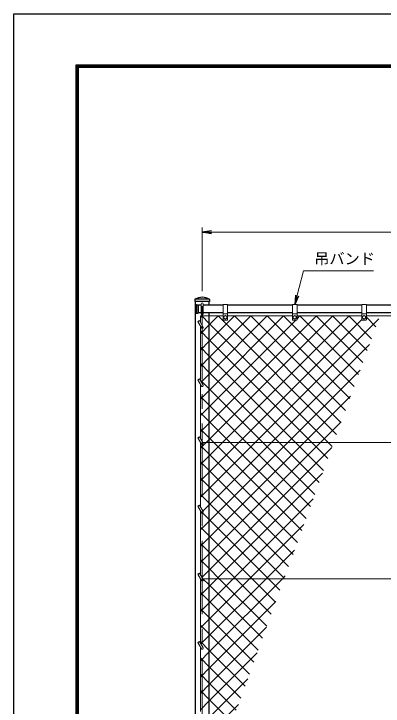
# Model space of a CAD drawing. Units: millimetres, scale not verified. Extents: x -4200 to 4200, y -2970 to 2970.
# Drawn here: x -4200 to -2602, y -25 to 2970 of the extents above; entities that cross this region are included whole.
import ezdxf
from ezdxf.enums import TextEntityAlignment as Align

# ---------------------------------------------------------------- set-up
doc = ezdxf.new("R2010")
doc.units = ezdxf.units.MM
doc.header["$LTSCALE"] = 10
doc.linetypes.add('USER1', pattern=[50.8, 31.75, -6.35, 6.35, -6.35])
for name, color, linetype, lineweight in [('0-0_D-STR1', 1, 'Continuous', 25), ('0-1_D-STR3', 3, 'Continuous', 13), ('0-2_D-BMK', 2, 'USER1', 13), ('0-3_D-STR-DIM', 7, 'Continuous', 13), ('0-A_D-STR-TXT', 7, 'Continuous', 13), ('0-B_D-STR2', 7, 'Continuous', 13), ('0-C_D-TTL', 7, 'Continuous', 25)]:
    doc.layers.add(name, color=color, linetype=linetype, lineweight=lineweight)
doc.layers.add('0-4_0', color=7, linetype='Continuous')
doc.styles.add('ＭＳ ゴシック', font='')
doc.styles.get('ＭＳ ゴシック').set_extended_font_data('MS Gothic')

# ---------------------------------------------------------------- blocks, each defined once
blk = doc.blocks.new('_Open')
at = {"layer": '0-4_0'}
blk.add_line((-10, 1.667), (0, 0), dxfattribs=at)
blk.add_lwpolyline([(-10, -1.667), (0, 0), (-10, 0)], dxfattribs=at)

msp = doc.modelspace()

# ---------------------------------------------------------------- linework, layer by layer
at = {"layer": '0-0_D-STR1'}
for p, q in [((-3417.07, 1734.06), (-3417.07, 1726)), ((-3352.87, 1726), (-3417.07, 1726)), ((-3353.21, 1735), (-3416.74, 1735)), ((-3410.31, 1710.5), (-3401.97, 1710.5)), ((-3409.97, 1710.5), (-3409.97, 1675.5)), ((-3401.97, 1710.5), (-3401.97, 1675.5)), ((-3388.97, 1710), (-3401.97, 1710)), ((-3294.97, 1710), (-3380.97, 1710)), ((-3354.72, 1710), (-3354.72, 1726)), ((-3352.87, 1734.06), (-3352.87, 1726)), ((-2994.97, 1710), (-3274.97, 1710)), ((-2694.97, 1710), (-2974.97, 1710)), ((-2394.97, 1710), (-2674.97, 1710)), ((-3410.31, 1675.5), (-3401.97, 1675.5)), ((-3388.97, 1676), (-3401.97, 1676)), ((-3294.97, 1676), (-3380.97, 1676)), ((-3354.72, -1226), (-3354.72, 1676)), ((-2994.97, 1676), (-3274.97, 1676)), ((-2694.97, 1676), (-2974.97, 1676)), ((-2394.97, 1676), (-2674.97, 1676))]:
    msp.add_line(p, q, dxfattribs=at)
msp.add_lwpolyline([(-3415.22, 1726), (-3415.22, -1645), (-3354.72, -1645), (-3354.72, -1260)], dxfattribs=at)
for centre, radius, start, end in [((-3384.97, 1682.83), 61.17, 59.14927, 120.85073), ((-3415.57, 1734.06), 1.5, 120.85073, 180), ((-3379.75, 1693), 35.72, 151.52136, 208.47864), ((-3410.31, 1709.5), 1, 90, 147.70173), ((-3354.37, 1734.06), 1.5, 0, 59.14927), ((-3410.31, 1676.5), 1, 212.29827, 270)]:
    msp.add_arc(centre, radius, start, end, dxfattribs=at)
at = {"layer": '0-1_D-STR3'}
for p, q in [((-3388.97, 1671), (-3388.97, 1715)), ((-3380.97, 1671), (-3380.97, 1715)), ((-3294.97, 1712), (-3294.97, 1647)), ((-3274.97, 1712), (-3294.97, 1712)), ((-3274.97, 1712), (-3274.97, 1647)), ((-2994.97, 1712), (-2994.97, 1647)), ((-2974.97, 1712), (-2994.97, 1712)), ((-2974.97, 1712), (-2974.97, 1647)), ((-2694.97, 1712), (-2694.97, 1647)), ((-2674.97, 1712), (-2694.97, 1712)), ((-2674.97, 1712), (-2674.97, 1647)), ((-3392.97, 1634.86), (-3392.97, 1663)), ((-3392.97, 1663), (-3294.97, 1663)), ((-3274.97, 1672), (-3294.97, 1672)), ((-3291.47, 1660.74), (-3284.97, 1664.5)), ((-3291.47, 1660.74), (-3291.47, 1653.26)), ((-3284.97, 1664.5), (-3278.47, 1660.74)), ((-3278.47, 1660.74), (-3278.47, 1653.26)), ((-3274.97, 1663), (-2994.97, 1663)), ((-2974.97, 1672), (-2994.97, 1672)), ((-2991.47, 1660.74), (-2984.97, 1664.5)), ((-2991.47, 1660.74), (-2991.47, 1653.26)), ((-2984.97, 1664.5), (-2978.47, 1660.74)), ((-2978.47, 1660.74), (-2978.47, 1653.26)), ((-2974.97, 1663), (-2694.97, 1663)), ((-2674.97, 1672), (-2694.97, 1672)), ((-2691.47, 1660.74), (-2684.97, 1664.5)), ((-2691.47, 1660.74), (-2691.47, 1653.26)), ((-2684.97, 1664.5), (-2678.47, 1660.74)), ((-2678.47, 1660.74), (-2678.47, 1653.26)), ((-2674.97, 1663), (-2394.97, 1663)), ((-3404.37, 1638.59), (-3397.44, 1642.59)), ((-3404.37, 1638.59), (-3388.44, 1611)), ((-3397.44, 1642.59), (-3381.51, 1615)), ((-3392.97, 1383.36), (-3392.97, 1618.86)), ((-3276.97, 1645), (-3292.97, 1645)), ((-2976.97, 1645), (-2992.97, 1645)), ((-2676.97, 1645), (-2692.97, 1645)), ((-3404.37, 1387.09), (-3397.44, 1391.09)), ((-3404.37, 1387.09), (-3388.44, 1359.5)), ((-3397.44, 1391.09), (-3381.51, 1363.5)), ((-3392.97, 1131.86), (-3392.97, 1367.36)), ((-3404.37, 1135.59), (-3397.44, 1139.59)), ((-3397.44, 1139.59), (-3381.51, 1112)), ((-3404.37, 1135.59), (-3388.44, 1108)), ((-3392.97, 836.86), (-3392.97, 1115.86)), ((-1393.06, 1116), (-3383.82, 1116)), ((-3404.37, 840.59), (-3397.44, 844.59)), ((-3404.37, 840.59), (-3388.44, 813)), ((-3397.44, 844.59), (-3381.51, 817)), ((-3392.97, 541.86), (-3392.97, 820.86)), ((-3404.37, 545.59), (-3397.44, 549.59)), ((-3404.37, 545.59), (-3388.44, 518)), ((-3397.44, 549.59), (-3381.51, 522)), ((-3392.97, 246.86), (-3392.97, 525.86)), ((-1393.06, 526), (-3383.82, 526)), ((-3404.37, 250.59), (-3397.44, 254.59)), ((-3404.37, 250.59), (-3388.44, 223)), ((-3397.44, 254.59), (-3381.51, 227)), ((-3392.97, -48.14), (-3392.97, 230.86))]:
    msp.add_line(p, q, dxfattribs=at)
for points in [[(-3291.47, 1653.26), (-3284.97, 1649.5), (-3278.47, 1653.26)], [(-2991.47, 1653.26), (-2984.97, 1649.5), (-2978.47, 1653.26)], [(-2691.47, 1653.26), (-2684.97, 1649.5), (-2678.47, 1653.26)]]:
    msp.add_lwpolyline(points, dxfattribs=at)
for centre in [(-3284.97, 1657), (-2984.97, 1657), (-2684.97, 1657)]:
    msp.add_circle(centre, 6.49, dxfattribs=at)
for centre, radius, start, end in [((-3384.97, 1715), 4, 0, 180), ((-3384.97, 1671), 4, 180, 0), ((-3292.97, 1647), 2, 180, 270), ((-3276.97, 1647), 2, 270, 0), ((-2992.97, 1647), 2, 180, 270), ((-2976.97, 1647), 2, 270, 0), ((-2692.97, 1647), 2, 180, 270), ((-2676.97, 1647), 2, 270, 0), ((-3384.97, 1613), 4, 210, 30), ((-3384.97, 1361.5), 4, 210, 30), ((-3384.97, 1110), 4, 210, 30), ((-3384.97, 815), 4, 210, 30), ((-3384.97, 520), 4, 210, 30), ((-3384.97, 225), 4, 210, 30)]:
    msp.add_arc(centre, radius, start, end, dxfattribs=at)
at = {"layer": '0-2_D-BMK'}
msp.add_line((-3384.97, -1660), (-3384.97, 1750), dxfattribs=at)
at = {"layer": '0-3_D-STR-DIM'}
for p, q in [((-3384.97, 1770), (-3384.97, 2045)), ((-3344.97, 2025), (-1424.97, 2025))]:
    msp.add_line(p, q, dxfattribs=at)
at = {"layer": '0-A_D-STR-TXT'}
msp.add_lwpolyline([(-2644.54, 1858.26), (-2946.99, 1858.26), (-2984.47, 1713.94)], dxfattribs=at)
at = {"layer": '0-B_D-STR2'}
for p, q in [((-3392.97, 1656.31), (-3386.29, 1663)), ((-3354.72, 1553.14), (-3244.86, 1663)), ((-3354.72, 1482.43), (-3174.15, 1663)), ((-2803.5, 1149.85), (-3316.66, 1663)), ((-2784.64, 1201.69), (-3245.95, 1663)), ((-2765.77, 1253.53), (-3175.24, 1663)), ((-2746.9, 1305.37), (-3104.53, 1663)), ((-2728.03, 1357.21), (-3033.82, 1663)), ((-2974.97, 1650.05), (-2962.02, 1663)), ((-2709.16, 1409.06), (-2963.1, 1663)), ((-2690.29, 1460.9), (-2892.39, 1663)), ((-2671.42, 1512.74), (-2821.68, 1663)), ((-2652.55, 1564.58), (-2750.97, 1663)), ((-2633.68, 1616.42), (-2674.97, 1657.71)), ((-3354.72, 1559.65), (-3392.97, 1597.9)), ((-2911.08, 1116), (-3354.72, 1559.65)), ((-3392.97, 1514.89), (-3354.72, 1553.14)), ((-3354.72, 1488.93), (-3392.97, 1527.18)), ((-3392.97, 1444.18), (-3354.72, 1482.43)), ((-2981.79, 1116), (-3354.72, 1488.93)), ((-3354.72, 1418.22), (-3392.97, 1456.47)), ((-3052.5, 1116), (-3354.72, 1418.22)), ((-3014.05, 1116), (-2702.39, 1427.66)), ((-3354.72, 1347.51), (-3392.97, 1385.76)), ((-3123.21, 1116), (-3354.72, 1347.51)), ((-3354.72, 1276.8), (-3392.97, 1315.05)), ((-2943.34, 1116), (-2742.85, 1316.48)), ((-3193.92, 1116), (-3354.72, 1276.8)), ((-3354.72, 1206.09), (-3392.97, 1244.34)), ((-3264.63, 1116), (-3354.72, 1206.09)), ((-2872.63, 1116), (-2783.32, 1205.31)), ((-3354.72, 1135.38), (-3392.97, 1173.63)), ((-3335.34, 1116), (-3354.72, 1135.38)), ((-3354.72, 775.32), (-3014.05, 1116)), ((-3354.72, 704.61), (-2943.34, 1116)), ((-3354.72, 633.9), (-2872.63, 1116)), ((-2954.46, 735.11), (-3335.34, 1116)), ((-2935.59, 786.95), (-3264.63, 1116)), ((-2916.72, 838.8), (-3193.92, 1116)), ((-2897.85, 890.64), (-3123.21, 1116)), ((-2878.98, 942.48), (-3052.5, 1116)), ((-2860.11, 994.32), (-2981.79, 1116)), ((-2841.24, 1046.16), (-2911.08, 1116)), ((-3354.72, 1064.67), (-3392.97, 1102.92)), ((-2973.32, 683.27), (-3354.72, 1064.67)), ((-3354.72, 993.96), (-3392.97, 1032.21)), ((-2992.19, 631.43), (-3354.72, 993.96)), ((-3354.72, 923.25), (-3392.97, 961.5)), ((-3321.2, 526), (-2864.25, 982.96)), ((-3011.06, 579.59), (-3354.72, 923.25)), ((-3354.72, 852.54), (-3392.97, 890.79)), ((-3250.49, 526), (-2904.71, 871.78)), ((-3029.93, 527.74), (-3354.72, 852.54)), ((-3391.91, 819.01), (-3392.97, 820.08)), ((-3392.97, 807.78), (-3388.16, 812.6)), ((-3392.97, 737.07), (-3354.72, 775.32)), ((-3354.72, 711.12), (-3392.97, 749.37)), ((-3179.78, 526), (-2945.18, 760.61)), ((-3392.97, 666.36), (-3354.72, 704.61)), ((-3169.61, 526), (-3354.72, 711.12)), ((-3354.72, 640.41), (-3392.97, 678.66)), ((-3392.97, 595.65), (-3354.72, 633.9)), ((-3240.32, 526), (-3354.72, 640.41)), ((-3354.72, 569.7), (-3392.97, 607.95)), ((-3311.03, 526), (-3354.72, 569.7)), ((-3392.97, 524.94), (-3392.64, 525.28)), ((-3354.72, 492.48), (-3321.2, 526)), ((-3354.72, 421.77), (-3250.49, 526)), ((-3354.72, 351.06), (-3179.78, 526)), ((-3105.41, 320.38), (-3311.03, 526)), ((-3086.54, 372.22), (-3240.32, 526)), ((-3067.67, 424.06), (-3169.61, 526)), ((-3392.97, 454.23), (-3354.72, 492.48)), ((-3354.72, 428.27), (-3392.97, 466.52)), ((-3392.97, 383.52), (-3354.72, 421.77)), ((-3143.14, 216.69), (-3354.72, 428.27)), ((-3354.72, 138.93), (-3066.57, 427.08)), ((-3354.72, 357.56), (-3392.97, 395.81)), ((-3392.97, 312.81), (-3354.72, 351.06)), ((-3162.01, 164.85), (-3354.72, 357.56)), ((-3354.72, 286.85), (-3392.97, 325.1)), ((-3354.72, 68.22), (-3107.03, 315.91)), ((-3180.88, 113.01), (-3354.72, 286.85)), ((-3354.72, 216.14), (-3392.97, 254.39)), ((-3199.75, 61.17), (-3354.72, 216.14)), ((-3354.72, 145.43), (-3392.97, 183.68)), ((-3354.72, -2.5), (-3147.5, 204.73)), ((-3392.97, 100.68), (-3354.72, 138.93)), ((-3218.62, 9.33), (-3354.72, 145.43)), ((-3354.72, 74.72), (-3392.97, 112.97)), ((-3345.52, -64), (-3187.96, 93.56)), ((-3392.97, 29.97), (-3354.72, 68.22)), ((-3237.49, -42.52), (-3354.72, 74.72)), ((-3392.97, -40.75), (-3354.72, -2.5)), ((-3274.81, -64), (-3228.43, -17.62))]:
    msp.add_line(p, q, dxfattribs=at)
for points in [[(-3392.97, 1585.6), (-3354.72, 1623.85), (-3315.58, 1663)], [(-3392.97, 1302.76), (-3354.72, 1341.01), (-3032.73, 1663)], [(-3392.97, 1161.34), (-3354.72, 1199.59), (-2891.31, 1663)], [(-3392.97, 1090.63), (-3367.6, 1116), (-3354.72, 1128.88), (-2820.6, 1663)], [(-3392.97, 1019.92), (-3354.72, 1058.17), (-3296.89, 1116), (-2749.89, 1663)], [(-3392.97, 878.49), (-3354.72, 916.74), (-3155.47, 1116), (-2621.46, 1650.01)], [(-3389.36, 1377.09), (-3354.72, 1411.72), (-3103.44, 1663)], [(-2822.37, 1098), (-2840.37, 1116), (-3354.72, 1630.36), (-3387.37, 1663)], [(-3392.97, 949.2), (-3354.72, 987.45), (-3226.18, 1116), (-2694.97, 1647.2)], [(-3392.97, 1232.05), (-3354.72, 1270.3), (-2980.02, 1645)], [(-3382.33, 818.42), (-3354.72, 846.03), (-3084.76, 1116), (-2661.93, 1538.83)], [(-3386.78, 531.13), (-3354.72, 563.19), (-2823.78, 1094.13)], [(-3048.8, 475.9), (-3098.9, 526), (-3354.72, 781.83), (-3384.02, 811.12)], [(-3391.23, 243.84), (-3354.72, 280.35), (-3109.07, 526), (-2985.64, 649.43)], [(-3392.97, 171.39), (-3354.72, 209.64), (-3038.36, 526), (-3026.1, 538.26)], [(-3124.28, 268.54), (-3354.72, 498.98), (-3381.74, 526), (-3386.66, 530.92)], [(-3256.36, -94.36), (-3286.71, -64), (-3354.72, 4.01), (-3392.97, 42.26)]]:
    msp.add_lwpolyline(points, dxfattribs=at)
at = {"layer": '0-C_D-TTL', "color": 2}
msp.add_lwpolyline([(-4200, 2970), (4200, 2970), (4200, -2970), (-4200, -2970)], close=True, dxfattribs=at)
at = {"layer": '0-C_D-TTL'}
for points in [[(-3930, 2750), (3930, 2750), (3930, -2750), (-3930, -2750)], [(-3927.5, 2747.5), (3927.5, 2747.5), (3927.5, -2747.5), (-3927.5, -2747.5)], [(-3925, 2745), (3925, 2745), (3925, -2745), (-3925, -2745)], [(-3922.5, 2742.5), (3922.5, 2742.5), (3922.5, -2742.5), (-3922.5, -2742.5)], [(-3920, 2740), (3920, 2740), (3920, -2740), (-3920, -2740)]]:
    msp.add_lwpolyline(points, close=True, dxfattribs=at)

# ---------------------------------------------------------------- block references
at = {"layer": '0-3_D-STR-DIM', "xscale": 4, "yscale": 4, "rotation": 180}
msp.add_blockref('_Open', (-3384.97, 2025), dxfattribs=at)
at = {"layer": '0-A_D-STR-TXT', "xscale": 4, "yscale": 4, "rotation": 255.43959}
msp.add_blockref('_Open', (-2984.97, 1712), dxfattribs=at)

# ---------------------------------------------------------------- texts
at = {"layer": '0-A_D-STR-TXT', "style": 'ＭＳ ゴシック'}
msp.add_text('吊バンド', height=48.09, dxfattribs=at).set_placement((-2900.38, 1872.11), align=Align.BOTTOM_LEFT)

doc.saveas('drawing.dxf')
